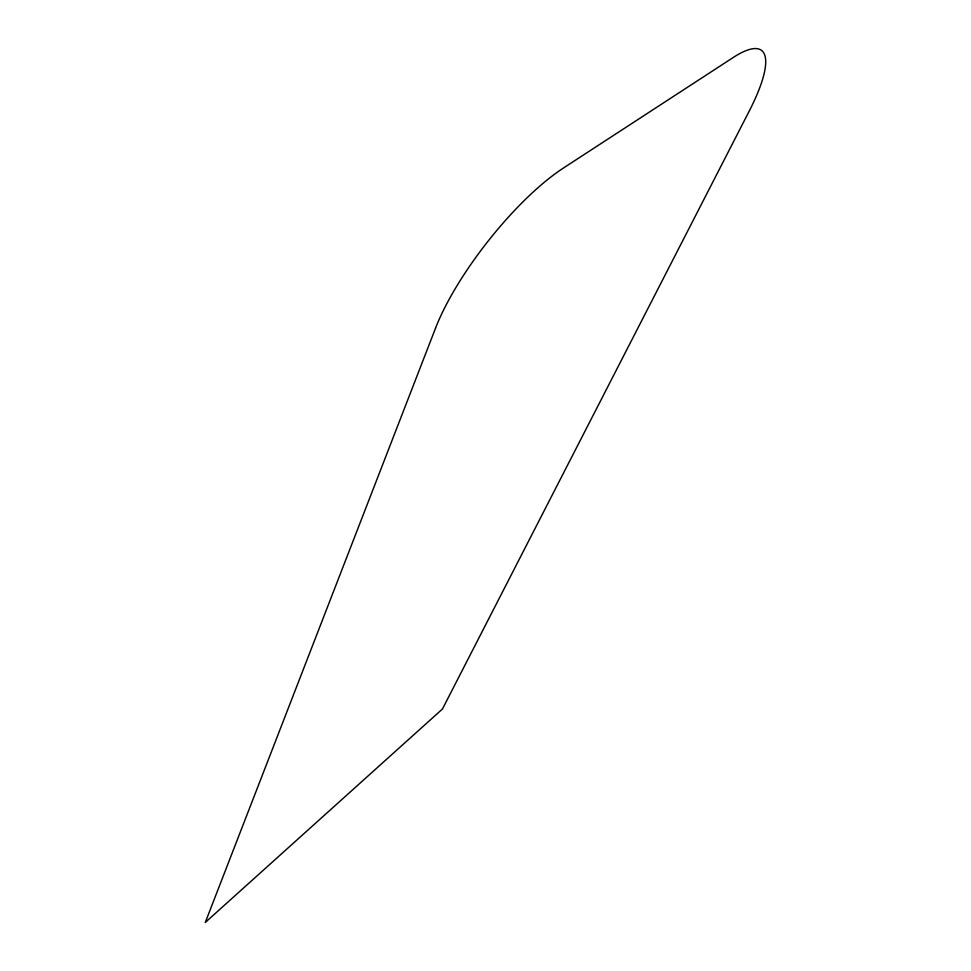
<?xml version="1.0" encoding="UTF-8"?>
<svg xmlns="http://www.w3.org/2000/svg" width="971" height="971" viewBox="0 0 971 971"><rect width="100%" height="100%" fill="white"/><g stroke="black" fill="none" stroke-linecap="round" stroke-linejoin="round"><path stroke-width="1.46" d="M435.554 328.113L205.282 922.45L442.448 709L749.296 110.949A127.444 32.189 -53.1 0 0 733.251 57.483L563.338 168.092A137.773 39.932 -51.8 0 0 435.554 328.113"/></g></svg>
